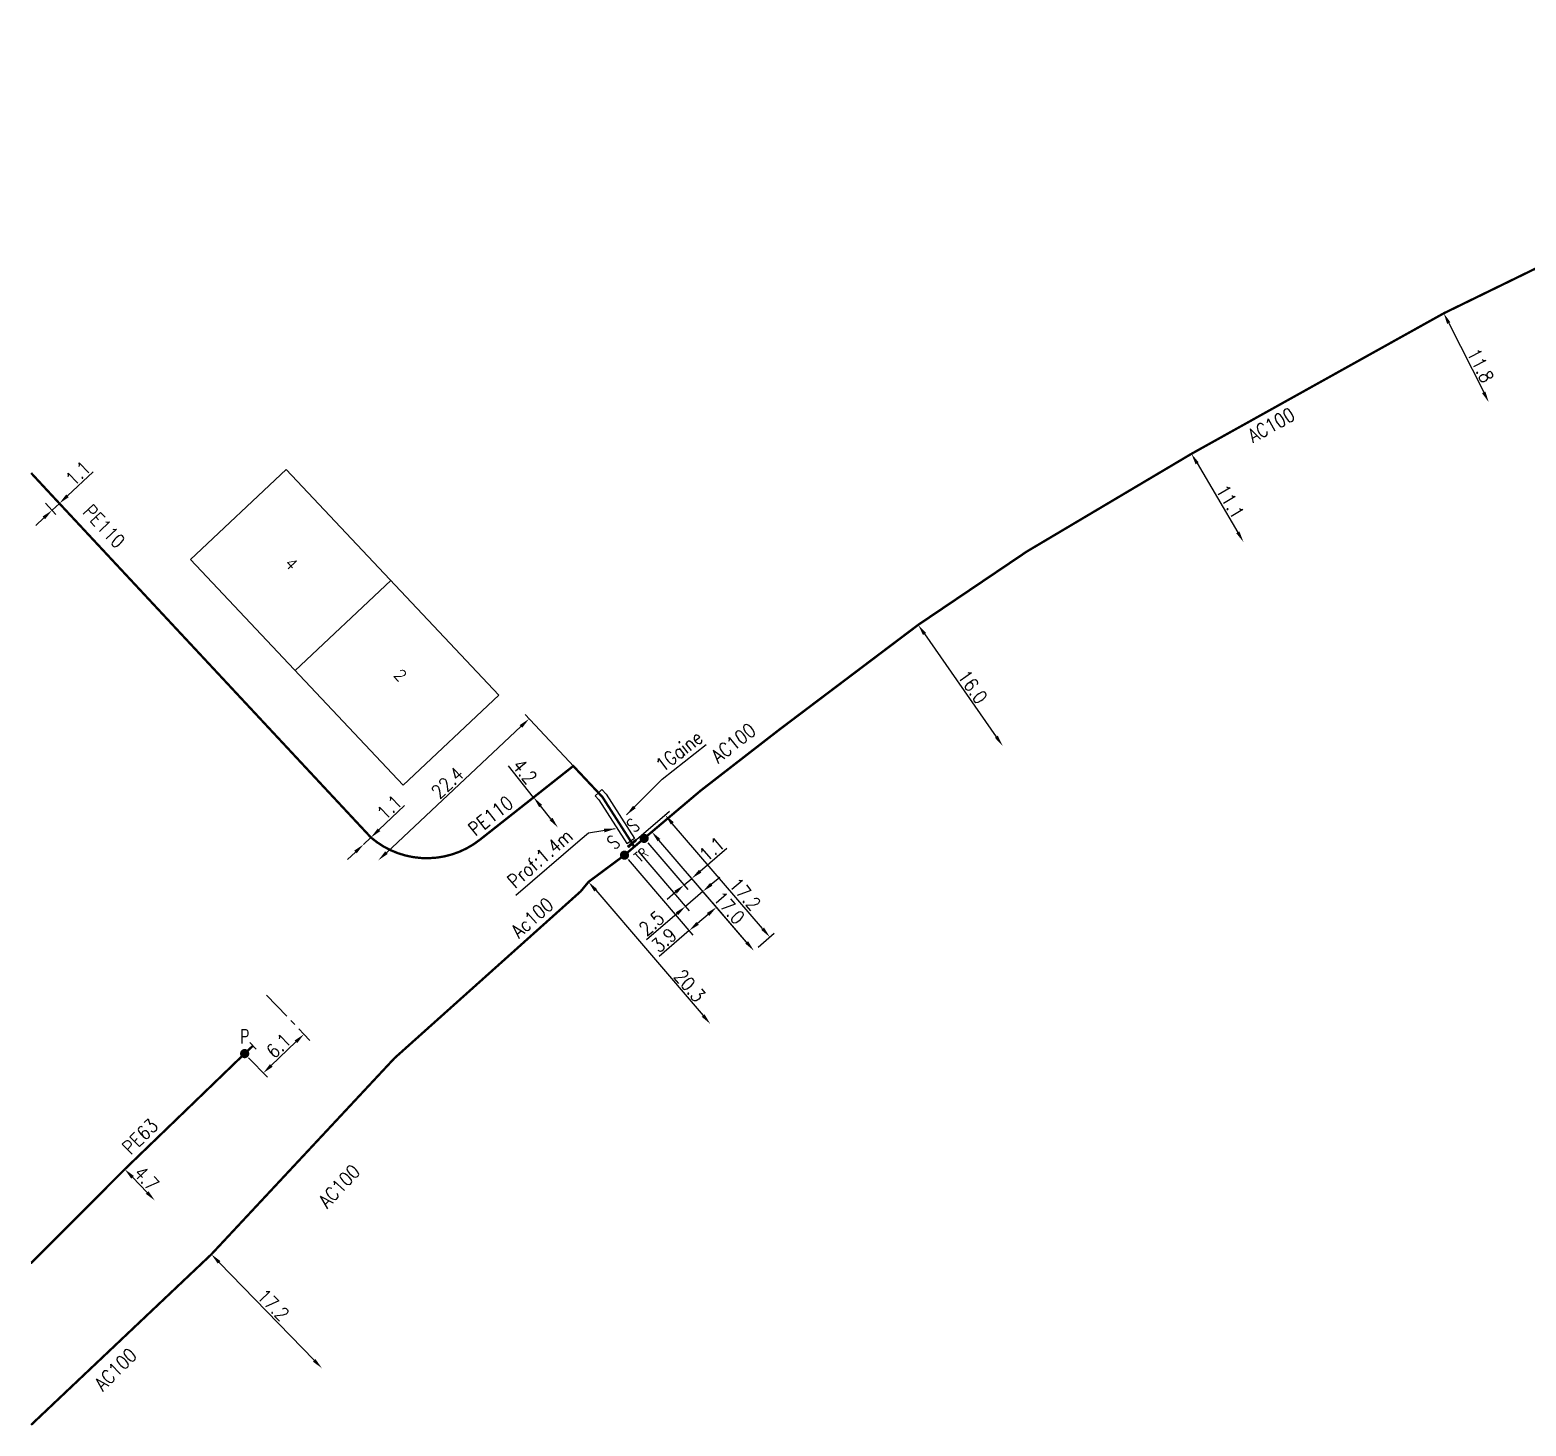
# Model space of a CAD drawing. Header units: millimetres. Extents: x 124000 to 125000, y 124670 to 125013.
# Drawn here: x 123999.9 to 124162.1, y 124816.2 to 124967.7 of the extents above; entities that cross this region are included whole.
import ezdxf
from ezdxf.enums import TextEntityAlignment as Align

# ---------------------------------------------------------------- set-up
doc = ezdxf.new("R2010")
doc.units = ezdxf.units.MM
doc.header["$PDMODE"] = 34
doc.linetypes.add('CENTER', pattern=[50.8, 31.75, -6.35, 6.35, -6.35])
doc.layers.get('0').update_dxf_attribs({"linetype": 'CONTINUOUS'})
doc.layers.get('Defpoints').update_dxf_attribs({"linetype": 'CONTINUOUS'})
for name, color, linetype in [('G_120', 4, 'CONTINUOUS'), ('G_300', 7, 'CONTINUOUS'), ('G_340', 7, 'CONTINUOUS'), ('G_400', 7, 'CONTINUOUS'), ('W0100', 7, 'CONTINUOUS'), ('W0991', 7, 'CONTINUOUS')]:
    doc.layers.add(name, color=color, linetype=linetype)
doc.styles.add('G_ROMANS', font='ROMANS.SHX', dxfattribs={"width": 0.75})
doc.styles.get("Standard").update_dxf_attribs({"font": 'romans.shx', "width": 0.85})
doc.linetypes.add('G_typB_AP', pattern='A,5,-0.3,["o",Standard,S=1.5,R=0,X=0,Y=-0.5],-1.65', length=6.95)
doc.linetypes.add('G_typB_PE', pattern='A,5,-0.3,["o",Standard,S=1.5,R=0,X=0,Y=-0.5],-1.65', length=6.95)
doc.dimstyles.get("Standard").update_dxf_attribs({"dimtxt": 1.5, "dimasz": 1.2, "dimexe": 0.625, "dimexo": 0.625, "dimgap": 0.25, "dimtad": 1, "dimdec": 1, "dimzin": 0, "dimdsep": 46, "dimtxsty": 'Standard', "dimcen": -0.5, "dimadec": 0, "dimazin": 0, "dimtfac": 1, "dimtdec": 1, "dimtmove": 0, "dimatfit": 3, "dimfxl": 0, "dimtolj": 1, "dimtzin": 0, "dimarcsym": 0})

# ---------------------------------------------------------------- blocks, each defined once
blk = doc.blocks.new('*D2')
at = {"layer": 'Defpoints', "color": 0, "linetype": 'Continuous', "transparency": 16777216}
for p in [(124001.94, 124917.52), (124001.14, 124916.77), (124002.27, 124915.56)]:
    blk.add_point(p, dxfattribs=at)
at = {"layer": 'G_120', "color": 0, "linetype": 'Continuous', "lineweight": -2, "transparency": 16777216}
for p, q in [((124003.95, 124917.13), (124006.75, 124919.74)), ((124002.37, 124917.07), (124003.5, 124915.85)), ((124001.56, 124916.32), (124002.69, 124915.1)), ((124002.27, 124915.56), (124003.07, 124916.31)), ((124001.39, 124914.74), (124000.51, 124913.93))]:
    blk.add_line(p, q, dxfattribs=at)
at = {"layer": 'G_120', "color": 0, "linetype": 'Continuous', "transparency": 16777216}
for points in [[(124003.81, 124917.28), (124004.08, 124916.98), (124003.07, 124916.31)], [(124001.25, 124914.89), (124001.52, 124914.6), (124002.27, 124915.56)]]:
    blk.add_solid(points, dxfattribs=at)
at = {"layer": 'G_120', "color": 0, "linetype": 'Continuous', "transparency": 16777216, "insert": (124005.1, 124919.58), "char_height": 1.5, "attachment_point": 5, "rotation": 42.9949}
blk.add_mtext('\\A1;1.1', dxfattribs=at)
blk = doc.blocks.new('*D3')
at = {"layer": 'Defpoints', "color": 0, "linetype": 'Continuous', "transparency": 16777216}
for p in [(124054.49, 124884.43), (124057.12, 124881.16), (124057.12, 124881.16)]:
    blk.add_point(p, dxfattribs=at)
at = {"layer": 'G_120', "color": 0, "linetype": 'Continuous', "lineweight": -2, "transparency": 16777216}
for p, q in [((124054.49, 124884.43), (124051.75, 124887.84)), ((124056.37, 124882.09), (124055.24, 124883.5))]:
    blk.add_line(p, q, dxfattribs=at)
at = {"layer": 'G_120', "color": 0, "linetype": 'Continuous', "transparency": 16777216}
for points in [[(124055.4, 124883.62), (124055.09, 124883.37), (124054.49, 124884.43)], [(124056.53, 124882.22), (124056.21, 124881.97), (124057.12, 124881.16)]]:
    blk.add_solid(points, dxfattribs=at)
at = {"layer": 'G_120', "color": 0, "linetype": 'Continuous', "transparency": 16777216, "insert": (124053.52, 124887.23), "char_height": 1.5, "attachment_point": 5, "rotation": 308.8393}
blk.add_mtext('\\A1;4.2', dxfattribs=at)
blk = doc.blocks.new('*D4')
at = {"layer": 'Defpoints', "color": 0, "linetype": 'Continuous', "transparency": 16777216}
for p in [(124036.85, 124880.08), (124036.05, 124879.33), (124036.05, 124879.33)]:
    blk.add_point(p, dxfattribs=at)
at = {"layer": 'G_120', "color": 0, "linetype": 'Continuous', "lineweight": -2, "transparency": 16777216}
for p, q in [((124037.72, 124880.9), (124040.5, 124883.53)), ((124036.05, 124879.33), (124036.85, 124880.08)), ((124035.17, 124878.5), (124034.3, 124877.68))]:
    blk.add_line(p, q, dxfattribs=at)
at = {"layer": 'G_120', "color": 0, "linetype": 'Continuous', "transparency": 16777216}
for points in [[(124037.58, 124881.05), (124037.86, 124880.76), (124036.85, 124880.08)], [(124035.04, 124878.65), (124035.31, 124878.36), (124036.05, 124879.33)]]:
    blk.add_solid(points, dxfattribs=at)
at = {"layer": 'G_120', "color": 0, "linetype": 'Continuous', "transparency": 16777216, "insert": (124038.86, 124883.35), "char_height": 1.5, "attachment_point": 5, "rotation": 43.3138}
blk.add_mtext('\\A1;1.1', dxfattribs=at)
blk = doc.blocks.new('*D5')
at = {"layer": 'Defpoints', "color": 0, "linetype": 'Continuous', "transparency": 16777216}
for p in [(124061.95, 124884.47), (124037.66, 124877.61), (124037.66, 124877.61)]:
    blk.add_point(p, dxfattribs=at)
at = {"layer": 'G_120', "color": 0, "linetype": 'Continuous', "lineweight": -2, "transparency": 16777216}
for p, q in [((124061.52, 124884.93), (124053.57, 124893.4)), ((124053.12, 124892.12), (124038.54, 124878.43))]:
    blk.add_line(p, q, dxfattribs=at)
at = {"layer": 'G_120', "color": 0, "linetype": 'Continuous', "transparency": 16777216}
for points in [[(124052.98, 124892.27), (124053.26, 124891.98), (124053.99, 124892.94)], [(124038.4, 124878.58), (124038.67, 124878.29), (124037.66, 124877.61)]]:
    blk.add_solid(points, dxfattribs=at)
at = {"layer": 'G_120', "color": 0, "linetype": 'Continuous', "transparency": 16777216, "insert": (124045.14, 124886.01), "char_height": 1.5, "attachment_point": 5, "rotation": 43.1894}
blk.add_mtext('\\A1;22.4', dxfattribs=at)
blk = doc.blocks.new('*D6')
at = {"layer": 'Defpoints', "color": 0, "linetype": 'Continuous', "transparency": 16777216}
for p in [(124065.4, 124879.07), (124070.95, 124872.6), (124078.37, 124867.8)]:
    blk.add_point(p, dxfattribs=at)
at = {"layer": 'G_120', "color": 0, "linetype": 'Continuous', "lineweight": -2, "transparency": 16777216}
for p, q in [((124065.81, 124878.6), (124071.36, 124872.13)), ((124073.76, 124875.01), (124074.67, 124875.79)), ((124072.85, 124874.23), (124070.95, 124872.6)), ((124077.96, 124868.27), (124072.44, 124874.7)), ((124070.04, 124871.82), (124066.72, 124868.97))]:
    blk.add_line(p, q, dxfattribs=at)
at = {"layer": 'G_120', "color": 0, "linetype": 'Continuous', "transparency": 16777216}
for points in [[(124073.63, 124875.16), (124073.89, 124874.86), (124072.85, 124874.23)], [(124069.91, 124871.97), (124070.17, 124871.67), (124070.95, 124872.6)]]:
    blk.add_solid(points, dxfattribs=at)
at = {"layer": 'G_120', "color": 0, "linetype": 'Continuous', "transparency": 16777216, "insert": (124067.28, 124870.77), "char_height": 1.5, "attachment_point": 5, "rotation": 40.6196}
blk.add_mtext('\\A1;2.5', dxfattribs=at)
blk = doc.blocks.new('*D7')
at = {"layer": 'Defpoints', "color": 0, "linetype": 'Continuous', "transparency": 16777216}
for p in [(124066.47, 124879.98), (124070.8, 124874.93), (124078.37, 124867.8)]:
    blk.add_point(p, dxfattribs=at)
at = {"layer": 'G_300', "color": 0, "linetype": 'Continuous', "lineweight": -2, "transparency": 16777216}
for p, q in [((124066.87, 124879.51), (124071.21, 124874.45)), ((124072.55, 124876.42), (124075.45, 124878.91)), ((124070.8, 124874.93), (124071.64, 124875.64)), ((124077.96, 124868.27), (124071.23, 124876.12)), ((124069.89, 124874.14), (124068.98, 124873.36))]:
    blk.add_line(p, q, dxfattribs=at)
at = {"layer": 'G_300', "color": 0, "linetype": 'Continuous', "transparency": 16777216}
for points in [[(124072.42, 124876.57), (124072.68, 124876.27), (124071.64, 124875.64)], [(124069.76, 124874.3), (124070.02, 124873.99), (124070.8, 124874.93)]]:
    blk.add_solid(points, dxfattribs=at)
at = {"layer": 'G_300', "color": 0, "linetype": 'Continuous', "transparency": 16777216, "insert": (124073.81, 124878.82), "char_height": 1.5, "attachment_point": 5, "rotation": 40.6196}
blk.add_mtext('\\A1;1.1', dxfattribs=at)
blk = doc.blocks.new('*D8')
at = {"layer": 'Defpoints', "color": 0, "linetype": 'Continuous', "transparency": 16777216}
for p in [(124064.34, 124878.16), (124071.36, 124869.98), (124078.37, 124867.8)]:
    blk.add_point(p, dxfattribs=at)
at = {"layer": 'G_300', "color": 0, "linetype": 'Continuous', "lineweight": -2, "transparency": 16777216}
for p, q in [((124064.75, 124877.69), (124071.77, 124869.5)), ((124073.41, 124871.73), (124072.27, 124870.76)), ((124077.96, 124868.27), (124073.91, 124872.99)), ((124071.36, 124869.98), (124068.09, 124867.17))]:
    blk.add_line(p, q, dxfattribs=at)
at = {"layer": 'G_300', "color": 0, "linetype": 'Continuous', "transparency": 16777216}
for points in [[(124073.28, 124871.89), (124073.54, 124871.58), (124074.32, 124872.52)], [(124072.14, 124870.91), (124072.4, 124870.61), (124071.36, 124869.98)]]:
    blk.add_solid(points, dxfattribs=at)
at = {"layer": 'G_300', "color": 0, "linetype": 'Continuous', "transparency": 16777216, "insert": (124068.62, 124868.94), "char_height": 1.5, "attachment_point": 5, "rotation": 40.6196}
blk.add_mtext('\\A1;3.9', dxfattribs=at)
blk = doc.blocks.new('*D9')
at = {"layer": 'Defpoints', "color": 0, "linetype": 'Continuous', "transparency": 16777216}
for p in [(124067.3, 124880.7), (124065.4, 124879.07), (124078.37, 124867.8)]:
    blk.add_point(p, dxfattribs=at)
at = {"layer": 'G_120', "color": 0, "linetype": 'Continuous', "lineweight": -2, "transparency": 16777216}
for p, q in [((124065.88, 124879.48), (124067.77, 124881.11)), ((124077.59, 124868.71), (124068.08, 124879.79)), ((124078.84, 124868.2), (124078.84, 124868.2))]:
    blk.add_line(p, q, dxfattribs=at)
at = {"layer": 'G_120', "color": 0, "linetype": 'Continuous', "transparency": 16777216}
for points in [[(124068.23, 124879.92), (124067.93, 124879.66), (124067.3, 124880.7)], [(124077.74, 124868.84), (124077.43, 124868.58), (124078.37, 124867.8)]]:
    blk.add_solid(points, dxfattribs=at)
at = {"layer": 'G_120', "color": 0, "linetype": 'Continuous', "transparency": 16777216, "insert": (124075.7, 124872.45), "char_height": 1.5, "attachment_point": 5, "rotation": 310.6196}
blk.add_mtext('\\A1;17.0', dxfattribs=at)
blk = doc.blocks.new('*D10')
at = {"layer": 'Defpoints', "color": 0, "linetype": 'Continuous', "transparency": 16777216}
for p in [(124068.75, 124882.52), (124065.17, 124879.44), (124078.37, 124867.8)]:
    blk.add_point(p, dxfattribs=at)
at = {"layer": 'G_340', "color": 0, "linetype": 'Continuous', "lineweight": -2, "transparency": 16777216}
for p, q in [((124065.64, 124879.85), (124069.23, 124882.92)), ((124079.32, 124870.19), (124069.53, 124881.61)), ((124078.84, 124868.2), (124080.58, 124869.69))]:
    blk.add_line(p, q, dxfattribs=at)
at = {"layer": 'G_340', "color": 0, "linetype": 'Continuous', "transparency": 16777216}
for points in [[(124069.68, 124881.74), (124069.38, 124881.48), (124068.75, 124882.52)], [(124079.47, 124870.32), (124079.17, 124870.06), (124080.1, 124869.28)]]:
    blk.add_solid(points, dxfattribs=at)
at = {"layer": 'G_340', "color": 0, "linetype": 'Continuous', "transparency": 16777216, "insert": (124077.42, 124873.94), "char_height": 1.5, "attachment_point": 5, "rotation": 310.6196}
blk.add_mtext('\\A1;17.2', dxfattribs=at)
blk = doc.blocks.new('G_340_16')
at = {"linetype": 'Continuous'}
blk.add_hatch(color=0, dxfattribs=at).paths.add_polyline_path([(0.125, 0.75), (-0.125, 0.75), (-0.125, -0.75), (0.125, -0.75)])
at = {"color": 0, "linetype": 'Continuous'}
blk.add_lwpolyline([(-0.125, 0.75), (0.125, 0.75), (0.125, -0.75), (-0.125, -0.75)], close=True, dxfattribs=at)
at = {"color": 0, "linetype": 'Continuous', "width": 0.75}
for tag, height, flags, p in [('TR', 1.5, 8, (0, 3)), ('DEF_LEG', 1.2, 3, (0, -5)), ('DEF_COUP', 1.2, 3, (0, -7.5)), ('DEF_TYPE', 1.2, 3, (0, -10))]:
    blk.add_attdef(tag, text='', height=height, dxfattribs=dict(at, flags=flags)).set_placement(p, align=Align.MIDDLE)
blk = doc.blocks.new('G_300_11')
at = {"color": 0, "linetype": 'Continuous', "const_width": 0.497, "flags": 128}
blk.add_lwpolyline([(-0.25, 0, 1), (0.25, 0, 1)], format="xyb", close=True, dxfattribs=at)
at = {"color": 0, "linetype": 'Continuous', "style": 'G_ROMANS', "width": 0.75}
blk.add_text('S', height=1.5, dxfattribs=at).set_placement((0, 1.85), align=Align.MIDDLE)
at = {"color": 0, "linetype": 'Continuous', "width": 0.75, "flags": 3}
for tag, p in [('DEF_LEG', (0, -5)), ('DEF_COUP', (0, -7.5)), ('DEF_TYPE', (0, -10))]:
    blk.add_attdef(tag, text='', height=1.2, dxfattribs=at).set_placement(p, align=Align.MIDDLE)
blk = doc.blocks.new('*D11')
at = {"layer": 'Defpoints', "color": 0, "linetype": 'Continuous', "transparency": 16777216}
for p in [(124060.44, 124875.26), (124073.66, 124859.85), (124073.66, 124859.85)]:
    blk.add_point(p, dxfattribs=at)
at = {"layer": 'G_120', "color": 0, "linetype": 'Continuous', "lineweight": -2, "transparency": 16777216}
blk.add_line((124061.22, 124874.35), (124072.88, 124860.76), dxfattribs=at)
at = {"layer": 'G_120', "color": 0, "linetype": 'Continuous', "transparency": 16777216}
for points in [[(124061.38, 124874.48), (124061.07, 124874.22), (124060.44, 124875.26)], [(124073.03, 124860.89), (124072.72, 124860.63), (124073.66, 124859.85)]]:
    blk.add_solid(points, dxfattribs=at)
at = {"layer": 'G_120', "color": 0, "linetype": 'Continuous', "transparency": 16777216, "insert": (124071.41, 124864), "char_height": 1.5, "attachment_point": 5, "rotation": 310.6196}
blk.add_mtext('\\A1;20.3', dxfattribs=at)
blk = doc.blocks.new('*D12')
at = {"layer": 'Defpoints', "color": 0, "linetype": 'Continuous', "transparency": 16777216}
for p in [(124019.55, 124834.87), (124031.53, 124822.52), (124031.53, 124822.52)]:
    blk.add_point(p, dxfattribs=at)
at = {"layer": 'G_120', "color": 0, "linetype": 'Continuous', "lineweight": -2, "transparency": 16777216}
blk.add_line((124020.38, 124834), (124030.69, 124823.38), dxfattribs=at)
at = {"layer": 'G_120', "color": 0, "linetype": 'Continuous', "transparency": 16777216}
for points in [[(124020.53, 124834.14), (124020.24, 124833.87), (124019.55, 124834.87)], [(124030.83, 124823.52), (124030.55, 124823.24), (124031.53, 124822.52)]]:
    blk.add_solid(points, dxfattribs=at)
at = {"layer": 'G_120', "color": 0, "linetype": 'Continuous', "transparency": 16777216, "insert": (124026.25, 124829.39), "char_height": 1.5, "attachment_point": 5, "rotation": 314.1435}
blk.add_mtext('\\A1;17.2', dxfattribs=at)
blk = doc.blocks.new('*D13')
at = {"layer": 'Defpoints', "color": 0, "linetype": 'Continuous', "transparency": 16777216}
for p in [(124010.16, 124844.1), (124010.16, 124844.1), (124013.42, 124840.71)]:
    blk.add_point(p, dxfattribs=at)
at = {"layer": 'G_120', "color": 0, "linetype": 'Continuous', "lineweight": -2, "transparency": 16777216}
blk.add_line((124012.59, 124841.57), (124010.99, 124843.23), dxfattribs=at)
at = {"layer": 'G_120', "color": 0, "linetype": 'Continuous', "transparency": 16777216}
for points in [[(124011.14, 124843.37), (124010.85, 124843.09), (124010.16, 124844.1)], [(124012.73, 124841.71), (124012.44, 124841.43), (124013.42, 124840.71)]]:
    blk.add_solid(points, dxfattribs=at)
at = {"layer": 'G_120', "color": 0, "linetype": 'Continuous', "transparency": 16777216, "insert": (124012.51, 124843.09), "char_height": 1.5, "attachment_point": 5, "rotation": 313.8446}
blk.add_mtext('\\A1;4.7', dxfattribs=at)
blk = doc.blocks.new('*D14')
at = {"layer": 'Defpoints', "color": 0, "linetype": 'Continuous', "transparency": 16777216}
for p in [(124029.59, 124858.75), (124029.59, 124858.75), (124023.16, 124856.64)]:
    blk.add_point(p, dxfattribs=at)
at = {"layer": 'G_340', "color": 0, "linetype": 'Continuous', "lineweight": -2, "transparency": 16777216}
for p, q in [((124026.05, 124855.36), (124028.72, 124857.92)), ((124023.59, 124856.19), (124025.62, 124854.08))]:
    blk.add_line(p, q, dxfattribs=at)
at = {"layer": 'G_340', "color": 0, "linetype": 'Continuous', "transparency": 16777216}
for points in [[(124028.58, 124858.06), (124028.86, 124857.77), (124029.59, 124858.75)], [(124025.91, 124855.5), (124026.19, 124855.21), (124025.18, 124854.53)]]:
    blk.add_solid(points, dxfattribs=at)
at = {"layer": 'G_340', "color": 0, "linetype": 'Continuous', "transparency": 16777216, "insert": (124026.84, 124857.5), "char_height": 1.5, "attachment_point": 5, "rotation": 43.7466}
blk.add_mtext('\\A1;6.1', dxfattribs=at)
blk = doc.blocks.new('G_340_07')
at = {"color": 0, "linetype": 'Continuous', "const_width": 0.25, "flags": 128}
blk.add_lwpolyline([(0, 0), (1.25, 0)], dxfattribs=at)
at = {"color": 0, "linetype": 'Continuous', "flags": 128}
blk.add_lwpolyline([(1.25, -0.5), (1.25, 0.5)], dxfattribs=at)
at = {"color": 0, "linetype": 'Continuous', "width": 0.75, "flags": 3}
for tag, p in [('DEF_LEG', (0, -5)), ('DEF_COUP', (0, -7.5)), ('DEF_TYPE', (0, -10))]:
    blk.add_attdef(tag, text='', height=1.2, dxfattribs=at).set_placement(p, align=Align.MIDDLE)
blk = doc.blocks.new('G_300_12')
at = {"color": 0, "linetype": 'Continuous', "const_width": 0.497, "flags": 128}
blk.add_lwpolyline([(-0.25, 0, 1), (0.25, 0, 1)], format="xyb", close=True, dxfattribs=at)
at = {"color": 0, "linetype": 'Continuous', "style": 'G_ROMANS', "width": 0.75}
blk.add_text('P', height=1.5, dxfattribs=at).set_placement((0, 1.85), align=Align.MIDDLE)
at = {"color": 0, "linetype": 'Continuous', "width": 0.75, "flags": 3}
for tag, p in [('DEF_LEG', (0, -5)), ('DEF_COUP', (0, -7.5)), ('DEF_TYPE', (0, -10))]:
    blk.add_attdef(tag, text='', height=1.2, dxfattribs=at).set_placement(p, align=Align.MIDDLE)
blk = doc.blocks.new('*D26')
at = {"layer": 'Defpoints', "color": 0, "linetype": 'Continuous', "transparency": 16777216}
for p in [(124153.18, 124936.93), (124158.05, 124927.29), (124158.05, 124927.29)]:
    blk.add_point(p, dxfattribs=at)
at = {"layer": 'G_120', "color": 0, "linetype": 'Continuous', "lineweight": -2, "transparency": 16777216}
for p, q in [((124153.74, 124937.21), (124153.74, 124937.21)), ((124153.72, 124935.86), (124157.51, 124928.36))]:
    blk.add_line(p, q, dxfattribs=at)
at = {"layer": 'G_120', "color": 0, "linetype": 'Continuous', "transparency": 16777216}
for points in [[(124153.9, 124935.95), (124153.54, 124935.77), (124153.18, 124936.93)], [(124157.69, 124928.45), (124157.33, 124928.27), (124158.05, 124927.29)]]:
    blk.add_solid(points, dxfattribs=at)
at = {"layer": 'G_120', "color": 0, "linetype": 'Continuous', "transparency": 16777216, "insert": (124157.16, 124931.27), "char_height": 1.5, "attachment_point": 5, "rotation": 296.8104}
blk.add_mtext('\\A1;11.8', dxfattribs=at)
blk = doc.blocks.new('*D27')
at = {"layer": 'Defpoints', "color": 0, "linetype": 'Continuous', "transparency": 16777216}
for p in [(124125.82, 124921.69), (124131.46, 124912.13), (124131.46, 124912.13)]:
    blk.add_point(p, dxfattribs=at)
at = {"layer": 'G_120', "color": 0, "linetype": 'Continuous', "lineweight": -2, "transparency": 16777216}
blk.add_line((124126.43, 124920.66), (124130.85, 124913.17), dxfattribs=at)
at = {"layer": 'G_120', "color": 0, "linetype": 'Continuous', "transparency": 16777216}
for points in [[(124126.6, 124920.76), (124126.26, 124920.56), (124125.82, 124921.69)], [(124131.02, 124913.27), (124130.68, 124913.07), (124131.46, 124912.13)]]:
    blk.add_solid(points, dxfattribs=at)
at = {"layer": 'G_120', "color": 0, "linetype": 'Continuous', "transparency": 16777216, "insert": (124130.04, 124916.5), "char_height": 1.5, "attachment_point": 5, "rotation": 300.5652}
blk.add_mtext('\\A1;11.1', dxfattribs=at)
blk = doc.blocks.new('*D28')
at = {"layer": 'Defpoints', "color": 0, "linetype": 'Continuous', "transparency": 16777216}
for p in [(124096.19, 124903.14), (124105.35, 124890.02), (124105.35, 124890.02)]:
    blk.add_point(p, dxfattribs=at)
at = {"layer": 'G_120', "color": 0, "linetype": 'Continuous', "lineweight": -2, "transparency": 16777216}
blk.add_line((124096.87, 124902.16), (124104.66, 124891), dxfattribs=at)
at = {"layer": 'G_120', "color": 0, "linetype": 'Continuous', "transparency": 16777216}
for points in [[(124097.04, 124902.27), (124096.71, 124902.04), (124096.19, 124903.14)], [(124104.82, 124891.12), (124104.5, 124890.89), (124105.35, 124890.02)]]:
    blk.add_solid(points, dxfattribs=at)
at = {"layer": 'G_120', "color": 0, "linetype": 'Continuous', "transparency": 16777216, "insert": (124102.1, 124896.42), "char_height": 1.5, "attachment_point": 5, "rotation": 304.9214}
blk.add_mtext('\\A1;16.0', dxfattribs=at)
blk = doc.blocks.new('F124124C')
at = {"layer": 'W0100'}
blk.add_lwpolyline([(124040.35, 124885.74), (124050.73, 124895.53), (124027.66, 124919.99), (124017.28, 124910.21)], close=True, dxfattribs=at)
blk.add_lwpolyline([(124028.62, 124898.18), (124039, 124907.96)], dxfattribs=at)
at = {"layer": 'W0991'}
for s, p in [('4', (124027.39, 124909.73)), ('2', (124039.22, 124897.65))]:
    blk.add_text(s, height=1.25, rotation=313.2329, dxfattribs=at).set_placement(p)

msp = doc.modelspace()

# ---------------------------------------------------------------- linework, layer by layer
at = {"layer": 'G_120', "linetype": 'G_typB_AP', "const_width": 0.25, "flags": 128}
for points in [[(124064.34, 124878.16), (124066.47, 124879.98), (124072.59, 124885.15), (124081.1, 124891.75), (124096.19, 124903.14), (124107.98, 124911.1), (124125.82, 124921.69), (124153.18, 124936.93), (124174.63, 124947.39), (124175.06, 124947.83), (124193.96, 124956.07), (124225.83, 124967.48), (124226.02, 124967.54)], [(124064.34, 124878.16), (124060.44, 124875.26), (124059.6, 124874.24), (124039.4, 124856.14), (124019.55, 124834.87), (124000, 124816.37)], [(124065.17, 124879.44), (124065.4, 124879.07)]]:
    msp.add_lwpolyline(points, dxfattribs=at)
at = {"layer": 'G_120', "linetype": 'G_typB_PE', "const_width": 0.25, "flags": 128}
msp.add_lwpolyline([(124000, 124919.61), (124001.94, 124917.52), (124036.85, 124880.08, 0.359223), (124048.66, 124879.83), (124054.49, 124884.43), (124058.79, 124887.83), (124061.95, 124884.47), (124065.17, 124879.44)], format="xyb", dxfattribs=at)
msp.add_lwpolyline([(124023.16, 124856.64), (124010.16, 124844.1), (124000.01, 124833.93), (124000, 124833.93)], dxfattribs=at)
at = {"layer": 'G_340', "color": 7, "linetype": 'CENTER', "ltscale": 0.1, "flags": 128}
msp.add_lwpolyline([(124025.52, 124862.99), (124029.59, 124858.75), (124030.24, 124858.06)], dxfattribs=at)
at = {"layer": 'G_400', "color": 7, "linetype": 'CONTINUOUS'}
for p, q in [((124061.15, 124884.58), (124061.52, 124884.93)), ((124061.15, 124884.58), (124061.55, 124884.16)), ((124061.88, 124885.27), (124061.52, 124884.93)), ((124061.88, 124885.27), (124062.34, 124884.78)), ((124062.34, 124884.78), (124065.43, 124879.96)), ((124061.55, 124884.16), (124064.59, 124879.42)), ((124064.59, 124879.42), (124065.01, 124879.69)), ((124065.43, 124879.96), (124065.01, 124879.69))]:
    msp.add_line(p, q, dxfattribs=at)

# ---------------------------------------------------------------- block references
msp.add_blockref('F124124C', (0, 0))
at = {"layer": 'G_300'}
for name, p, rotation in [('G_300_11', (124066.47, 124879.98), 40.61961380432422), ('G_300_11', (124064.34, 124878.16), 40.61961380275665), ('G_300_12', (124023.16, 124856.64), 0.02197947451877238)]:
    msp.add_blockref(name, p, dxfattribs=dict(at, rotation=rotation))
at = {"layer": 'G_340'}
ref = msp.add_blockref('G_340_16', (124065.17, 124879.44), dxfattribs=dict(at, xscale=0.7499999999899067, yscale=0.75, zscale=0.75, rotation=310.6196138034804))
ref.add_attrib('TR', 'TR', dxfattribs={"layer": '0', "color": 0, "linetype": 'Continuous', "height": 1.125, "rotation": 40.4918, "width": 0.75, "flags": 8}).set_placement((124066.17, 124878.17), align=Align.MIDDLE)
at = {"layer": 'G_340', "rotation": 43.34206068311664}
msp.add_blockref('G_340_07', (124023.16, 124856.64), dxfattribs=at)

# ---------------------------------------------------------------- texts
at = {"layer": 'G_120', "linetype": 'Continuous', "width": 0.85}
for s, rotation, p in [('AC100', 29.1102, (124132.48, 124922.84)), ('AC100', 38.4301, (124074.5, 124888.06)), ('PE63', 44.6309, (124010.79, 124845.59)), ('AC100', 44.9686, (124007.78, 124819.96))]:
    msp.add_text(s, height=1.5, rotation=rotation, dxfattribs=at).set_placement(p)
for s, rotation, p in [('PE110', 312.9919, (124007.92, 124913.83)), ('PE110', 38.1774, (124049.83, 124882.43)), ('Ac100', 41.8563, (124054.34, 124871.38)), ('AC100', 46.9824, (124033.41, 124842.27))]:
    msp.add_text(s, height=1.5, rotation=rotation, dxfattribs=at).set_placement(p, align=Align.MIDDLE)
at = {"layer": 'G_120', "linetype": 'Continuous', "insert": (124058.87, 124880.01), "char_height": 1.5, "attachment_point": 9, "rotation": 40.7348}
msp.add_mtext('\\A1;Prof:1.4m', dxfattribs=at)
at = {"layer": 'G_400', "linetype": 'Continuous', "insert": (124067.54, 124888.26), "char_height": 1.5, "attachment_point": 1, "rotation": 38.012}
msp.add_mtext('\\A1;1Gaine', dxfattribs=at)

# ---------------------------------------------------------------- dimensions: what is measured, and where the dimension line sits
at = {"layer": 'G_120', "linetype": 'Continuous'}
for base, p1, p2, angle, text, picture, middle in [((124158.05, 124927.29), (124153.18, 124936.93), (124158.05, 124927.29), 116.8104, '11.8', '*D26', (124156.27, 124930.82)), ((124010.16, 124844.1), (124013.42, 124840.71), (124010.16, 124844.1), 313.8446, '4.7', '*D13', (124011.79, 124842.4))]:
    dim = msp.add_linear_dim(base=base, p1=p1, p2=p2, angle=angle, text=text, dimstyle='Standard', dxfattribs=at)
    dim.commit()
    dim.dimension.update_dxf_attribs({"geometry": picture, "text_midpoint": middle, "dimtype": 160})
for base, p1, p2, angle, picture, middle in [((124002.27, 124915.56), (124001.94, 124917.52), (124001.14, 124916.77), 42.9949, '*D2', (124005.79, 124918.84)), ((124131.46, 124912.13), (124125.82, 124921.69), (124131.46, 124912.13), 120.5652, '*D27', (124129.18, 124915.99)), ((124105.35, 124890.02), (124096.19, 124903.14), (124105.35, 124890.02), 124.9214, '*D28', (124101.28, 124895.85)), ((124037.66, 124877.61), (124061.95, 124884.47), (124037.66, 124877.61), 43.1894, '*D5', (124045.83, 124885.28)), ((124057.12, 124881.16), (124054.49, 124884.43), (124057.12, 124881.16), 128.8393, '*D3', (124052.74, 124886.6)), ((124036.05, 124879.33), (124036.85, 124880.08), (124036.05, 124879.33), 43.3138, '*D4', (124039.55, 124882.63)), ((124067.3, 124880.7), (124078.37, 124867.8), (124065.4, 124879.07), 130.6196, '*D9', (124074.94, 124871.8)), ((124070.95, 124872.6), (124078.37, 124867.8), (124065.4, 124879.07), 220.6196, '*D6', (124067.93, 124870.01)), ((124073.66, 124859.85), (124060.44, 124875.26), (124073.66, 124859.85), 130.6196, '*D11', (124070.65, 124863.35)), ((124031.53, 124822.52), (124019.55, 124834.87), (124031.53, 124822.52), 134.1435, '*D12', (124025.54, 124828.69))]:
    dim = msp.add_linear_dim(base=base, p1=p1, p2=p2, angle=angle, dimstyle='Standard', dxfattribs=at)
    dim.commit()
    dim.dimension.update_dxf_attribs({"geometry": picture, "text_midpoint": middle, "dimtype": 160})
at = {"layer": 'G_300', "linetype": 'Continuous'}
for base, p2, picture, middle in [((124070.8, 124874.93), (124066.47, 124879.98), '*D7', (124074.46, 124878.06)), ((124071.36, 124869.98), (124064.34, 124878.16), '*D8', (124069.27, 124868.18))]:
    dim = msp.add_linear_dim(base=base, p1=(124078.37, 124867.8), p2=p2, angle=220.6196, dimstyle='Standard', dxfattribs=at)
    dim.commit()
    dim.dimension.update_dxf_attribs({"geometry": picture, "text_midpoint": middle, "dimtype": 160})
at = {"layer": 'G_340', "linetype": 'Continuous'}
for base, p1, p2, angle, text, picture, middle in [((124068.75, 124882.52), (124078.37, 124867.8), (124065.17, 124879.44), 130.6196, '17.2', '*D10', (124076.66, 124873.29)), ((124029.59, 124858.75), (124023.16, 124856.64), (124029.59, 124858.75), 223.7466, '6.1', '*D14', (124027.53, 124856.78))]:
    dim = msp.add_linear_dim(base=base, p1=p1, p2=p2, angle=angle, text=text, dimstyle='Standard', dxfattribs=at)
    dim.commit()
    dim.dimension.update_dxf_attribs({"geometry": picture, "text_midpoint": middle, "dimtype": 160})

# ---------------------------------------------------------------- leaders
at = {"layer": 'G_120', "linetype": 'Continuous', "annotation_type": 0, "has_hookline": 1, "hookline_direction": 1, "text_width": 8.93, "horizontal_direction": (0.757738, 0.652559, 0)}
msp.add_leader([(124063.33, 124881.02), (124060.43, 124880.55), (124059.52, 124879.77)], dimstyle='Standard', override={"dimgap": 0.25, "dimtad": 1}, dxfattribs=at)
at = {"layer": 'G_400', "linetype": 'Continuous', "annotation_type": 0, "has_hookline": 1, "hookline_direction": 0, "text_width": 5.83, "horizontal_direction": (0.787882, 0.615826, 0)}
msp.add_leader([(124064.57, 124882.53), (124068.42, 124886.42)], dimstyle='Standard', override={"dimgap": 0.25, "dimtad": 1}, dxfattribs=at)

doc.saveas('drawing.dxf')
